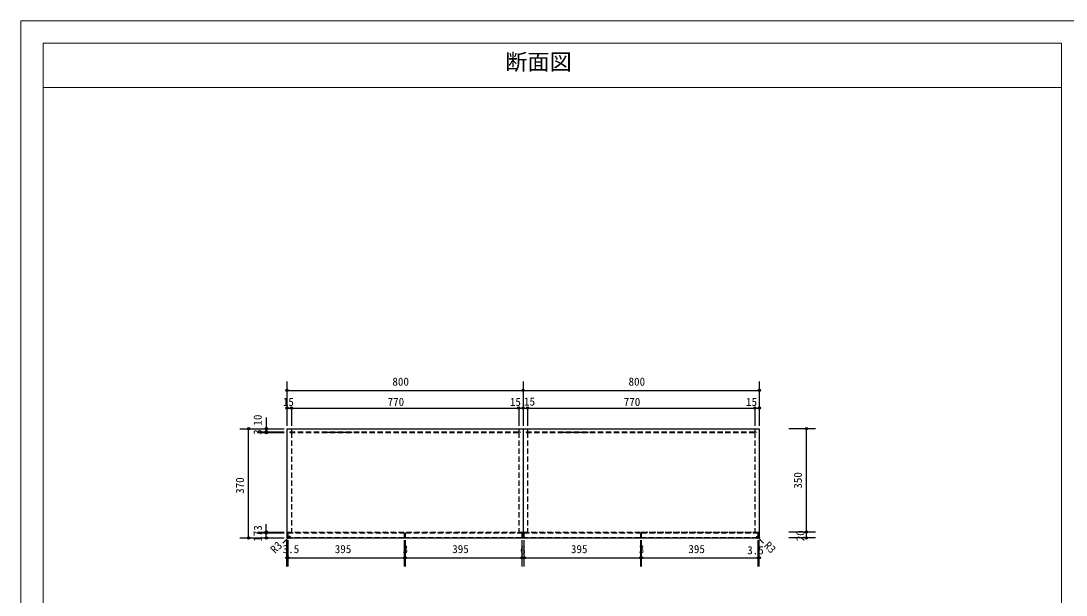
# Model space of a CAD drawing. Units: millimetres on the paper, enlarged 5 times, with parts at other scales. Extents: x -1044 to 931, y -502 to 889.
# Drawn here: x -1044 to 136, y 241 to 889 of the extents above; entities that cross this region are included whole.
import ezdxf
from ezdxf.enums import TextEntityAlignment as Align

# ---------------------------------------------------------------- set-up
doc = ezdxf.new("R2010")
doc.units = ezdxf.units.MM
doc.header["$LTSCALE"] = 5
doc.header["$PDMODE"] = 32
doc.header["$PDSIZE"] = 2.5
doc.linetypes.add('DASHED1', pattern=[1.8, 1.2, -0.6])
doc.layers.add('0-0_0', color=7, linetype='Continuous', lineweight=18)
doc.layers.add('2-0_NOTE$003', color=7, linetype='Continuous')
doc.styles.add('ＭＳ ゴシック', font='')
doc.styles.get('ＭＳ ゴシック').set_extended_font_data('MS Gothic')

msp = doc.modelspace()

# ---------------------------------------------------------------- linework, layer by layer
at = {"layer": '0-0_0'}
for p, q in [((-1018.956, 864.147), (131.044, 864.147)), ((-1018.956, 864.147), (-1018.956, -364.603)), ((131.044, 864.147), (131.044, -364.603)), ((-1018.956, 814.147), (131.044, 814.147))]:
    msp.add_line(p, q, dxfattribs=at)
msp.add_lwpolyline([(-1043.956, -502.103), (-1043.956, 889.147), (931.044, 889.147)], dxfattribs=at)
at = {"layer": '2-0_NOTE$003', "color": 4}
for p, q in [((-743.488, 482.127), (-743.488, 432.127)), ((-743.488, 472.127), (-210.155, 472.127)), ((-476.821, 482.127), (-476.821, 432.127)), ((-476.821, 482.127), (-476.821, 432.127)), ((-476.821, 482.127), (-476.821, 432.127)), ((-210.155, 482.127), (-210.155, 432.127)), ((-210.155, 482.127), (-210.155, 432.127)), ((-210.155, 482.127), (-210.155, 432.127)), ((-743.488, 452.169), (-743.488, 432.127)), ((-743.488, 452.169), (-738.488, 452.169)), ((-738.488, 452.169), (-481.821, 452.169)), ((-738.488, 452.169), (-738.488, 432.127)), ((-481.821, 452.169), (-481.821, 432.127)), ((-481.821, 452.169), (-476.821, 452.169)), ((-476.821, 452.169), (-476.821, 432.127)), ((-476.821, 452.169), (-476.821, 432.127)), ((-476.821, 452.169), (-471.821, 452.169)), ((-476.821, 452.169), (-476.821, 432.127)), ((-476.821, 452.169), (-471.821, 452.169)), ((-471.821, 452.169), (-471.821, 432.127)), ((-471.821, 452.169), (-215.155, 452.169)), ((-471.821, 452.169), (-471.821, 432.127)), ((-338.488, 452.169), (-215.155, 452.169)), ((-215.155, 452.169), (-215.155, 432.127)), ((-215.155, 452.169), (-210.155, 452.169)), ((-215.155, 452.169), (-215.155, 432.127)), ((-215.155, 452.169), (-210.155, 452.169)), ((-210.155, 452.169), (-210.155, 432.127)), ((-210.155, 452.169), (-210.155, 432.127)), ((-210.155, 452.169), (-210.155, 432.127)), ((-766.821, 441.4), (-766.821, 425.461)), ((-796.821, 428.794), (-746.821, 428.794)), ((-786.821, 305.461), (-786.821, 428.794)), ((-776.821, 425.461), (-746.821, 425.461)), ((-766.821, 424.461), (-766.821, 425.461)), ((-476.821, 428.794), (-476.821, 312.127)), ((-210.155, 428.794), (-210.155, 312.127)), ((-146.821, 428.794), (-176.821, 428.794)), ((-156.821, 312.127), (-156.821, 428.794)), ((-776.821, 424.461), (-746.821, 424.461)), ((-669.821, 424.461), (-699.821, 424.461)), ((-403.155, 424.461), (-433.155, 424.461)), ((-766.821, 305.461), (-766.821, 321.032)), ((-776.821, 312.127), (-746.821, 312.127)), ((-776.821, 311.127), (-746.821, 311.127)), ((-740.322, 307.461), (-748.007, 299.776)), ((-213.011, 307.443), (-205.325, 299.758)), ((-146.821, 312.127), (-176.821, 312.127)), ((-156.821, 305.461), (-156.821, 312.127)), ((-796.821, 305.461), (-746.821, 305.461)), ((-776.821, 305.461), (-746.821, 305.461)), ((-743.488, 273.127), (-743.488, 303.127)), ((-742.155, 273.127), (-742.155, 303.127)), ((-610.655, 273.127), (-610.655, 303.127)), ((-609.655, 273.127), (-609.655, 303.127)), ((-477.988, 273.127), (-477.988, 303.127)), ((-475.488, 273.127), (-475.488, 303.127)), ((-343.988, 273.127), (-343.988, 303.127)), ((-342.988, 273.127), (-342.988, 303.127)), ((-211.321, 273.127), (-211.321, 303.127)), ((-210.155, 273.127), (-210.155, 303.127)), ((-146.821, 305.461), (-176.821, 305.461)), ((-743.488, 283.127), (-742.155, 283.127)), ((-742.155, 283.127), (-610.655, 283.127)), ((-610.655, 283.127), (-609.655, 283.127)), ((-609.655, 283.127), (-477.988, 283.127)), ((-477.988, 283.127), (-476.821, 283.127)), ((-476.821, 283.127), (-475.488, 283.127)), ((-475.488, 283.127), (-343.988, 283.127)), ((-343.988, 283.127), (-342.988, 283.127)), ((-342.988, 283.127), (-211.321, 283.127)), ((-342.821, 283.127), (-210.988, 283.127)), ((-211.321, 283.127), (-210.155, 283.127)), ((-210.988, 283.127), (-210.155, 283.127))]:
    msp.add_line(p, q, dxfattribs=at)
at = {"layer": '2-0_NOTE$003', "linetype": 'DASHED1'}
for p, q in [((-743.488, 428.794), (-743.488, 312.127)), ((-740.155, 425.461), (-740.155, 424.461)), ((-740.155, 425.461), (-480.155, 425.461)), ((-738.488, 428.794), (-738.488, 425.461)), ((-481.821, 428.794), (-481.821, 425.461)), ((-480.155, 425.461), (-480.155, 424.461)), ((-476.821, 428.794), (-476.821, 312.127)), ((-473.488, 425.461), (-473.488, 424.461)), ((-473.488, 425.461), (-213.488, 425.461)), ((-471.821, 428.794), (-471.821, 425.461)), ((-215.155, 428.794), (-215.155, 425.461)), ((-213.488, 425.461), (-213.488, 424.461)), ((-210.155, 428.794), (-210.155, 312.127)), ((-740.155, 424.461), (-480.155, 424.461)), ((-738.488, 424.461), (-738.488, 312.127)), ((-481.821, 424.461), (-481.821, 312.127)), ((-473.488, 424.461), (-213.488, 424.461)), ((-471.821, 424.461), (-471.821, 312.127)), ((-215.155, 424.461), (-215.155, 312.127)), ((-743.488, 312.127), (-476.821, 312.127)), ((-742.321, 306.461), (-742.321, 311.127)), ((-742.321, 311.127), (-610.655, 311.095)), ((-610.655, 306.461), (-610.655, 311.095)), ((-609.655, 306.461), (-609.655, 311.127)), ((-609.655, 311.127), (-477.988, 311.095)), ((-477.988, 306.461), (-477.988, 311.095)), ((-476.821, 312.127), (-210.155, 312.127)), ((-475.655, 306.461), (-475.655, 311.127)), ((-475.655, 311.127), (-343.988, 311.095)), ((-343.988, 306.461), (-343.988, 311.095)), ((-343.488, 312.127), (-210.155, 312.127)), ((-342.988, 306.461), (-342.988, 311.127)), ((-342.988, 311.127), (-211.321, 311.095)), ((-211.321, 306.461), (-211.321, 311.095)), ((-611.655, 305.461), (-741.321, 305.461)), ((-478.988, 305.461), (-608.655, 305.461)), ((-478.321, 305.461), (-474.655, 305.461)), ((-344.988, 305.461), (-474.655, 305.461)), ((-212.321, 305.461), (-341.988, 305.461)), ((-211.988, 305.461), (-341.655, 305.461))]:
    msp.add_line(p, q, dxfattribs=at)
at = {"layer": '2-0_NOTE$003'}
for p, q in [((-743.488, 428.794), (-743.488, 305.461)), ((-743.488, 428.794), (-476.821, 428.794)), ((-476.821, 428.794), (-476.821, 312.127)), ((-476.821, 428.794), (-476.821, 305.461)), ((-476.821, 428.794), (-210.155, 428.794)), ((-210.155, 428.794), (-210.155, 305.461)), ((-210.155, 428.794), (-210.155, 312.127)), ((-743.488, 305.461), (-476.821, 305.461)), ((-476.821, 305.461), (-210.155, 305.461))]:
    msp.add_line(p, q, dxfattribs=at)
at = {"layer": '2-0_NOTE$003', "color": 4}
msp.add_lwpolyline([(-476.821, 283.127), (-475.988, 283.127), (-477.488, 283.127)], dxfattribs=at)
at = {"layer": '2-0_NOTE$003', "linetype": 'DASHED1'}
for centre, start, end in [((-741.321, 306.461), 180, 270), ((-611.655, 306.461), 270, 0), ((-608.655, 306.461), 180, 270), ((-478.988, 306.461), 270, 0), ((-474.655, 306.461), 180, 270), ((-344.988, 306.461), 270, 0), ((-341.988, 306.461), 180, 270), ((-212.321, 306.461), 270, 0)]:
    msp.add_arc(centre, 1, start, end, dxfattribs=at)
at = {"layer": '2-0_NOTE$003', "color": 4}
for p in [(-743.488, 472.127), (-476.821, 472.127), (-210.155, 472.127), (-210.155, 472.127), (-743.488, 452.169), (-738.488, 452.169), (-481.821, 452.169), (-476.821, 452.169), (-471.821, 452.169), (-471.821, 452.169), (-215.155, 452.169), (-215.155, 452.169), (-210.155, 452.169), (-210.155, 452.169), (-786.821, 428.794), (-766.821, 428.794), (-766.821, 425.461), (-766.821, 424.461), (-156.821, 428.794), (-766.821, 312.127), (-766.821, 311.127), (-742.028, 305.754), (-741.321, 306.461), (-212.008, 306.443), (-211.301, 305.736), (-156.821, 312.127), (-786.821, 305.461), (-766.821, 305.461), (-156.821, 305.461), (-743.488, 283.127), (-742.155, 283.127), (-610.655, 283.127), (-609.655, 283.127), (-477.988, 283.127), (-475.488, 283.127), (-343.988, 283.127), (-342.988, 283.127), (-211.321, 283.127), (-210.155, 283.127)]:
    msp.add_point(p, dxfattribs=at)

# ---------------------------------------------------------------- texts
at = {"layer": '0-0_0', "style": 'ＭＳ ゴシック'}
msp.add_text('断面図 ', height=18.33, dxfattribs=at).set_placement((-496.957, 828.231), align=Align.BOTTOM_LEFT)
at = {"layer": '2-0_NOTE$003', "style": 'ＭＳ ゴシック'}
for s, p in [('800', (-624.471, 474.627)), ('800', (-357.804, 474.627)), ('15', (-748.155, 451.752)), ('770', (-629.888, 451.752)), ('15', (-491.792, 451.752)), ('15', (-475.868, 452.176)), ('770', (-363.221, 451.752)), ('15', (-225.125, 451.752)), ('3.5', (-748.363, 285.627)), ('395', (-689.543, 285.627)), ('3', (-612.946, 285.627)), ('395', (-556.915, 285.627)), ('6', (-480.218, 284.401)), ('395', (-422.876, 285.627)), ('3', (-346.28, 285.627)), ('395', (-290.249, 285.627)), ('3.5', (-223.792, 284.286))]:
    msp.add_text(s, height=9.164, dxfattribs=at).set_placement(p, align=Align.BOTTOM_LEFT)
for s, rotation, p in [('10', 90, (-769.321, 432.318)), ('3', 90, (-769.321, 421.836)), ('350', 90, (-159.321, 361.086)), ('370', 90, (-789.321, 355.252)), ('3', 90, (-769.108, 313.616)), ('17', 90, (-769.321, 301.185)), ('20', 90, (-156.405, 301.711)), ('R3', 45, (-754.952, 285.32)), ('R3', 315, (-207.53, 294.159))]:
    msp.add_text(s, height=9.164, rotation=rotation, dxfattribs=at).set_placement(p, align=Align.BOTTOM_LEFT)

doc.saveas('drawing.dxf')
